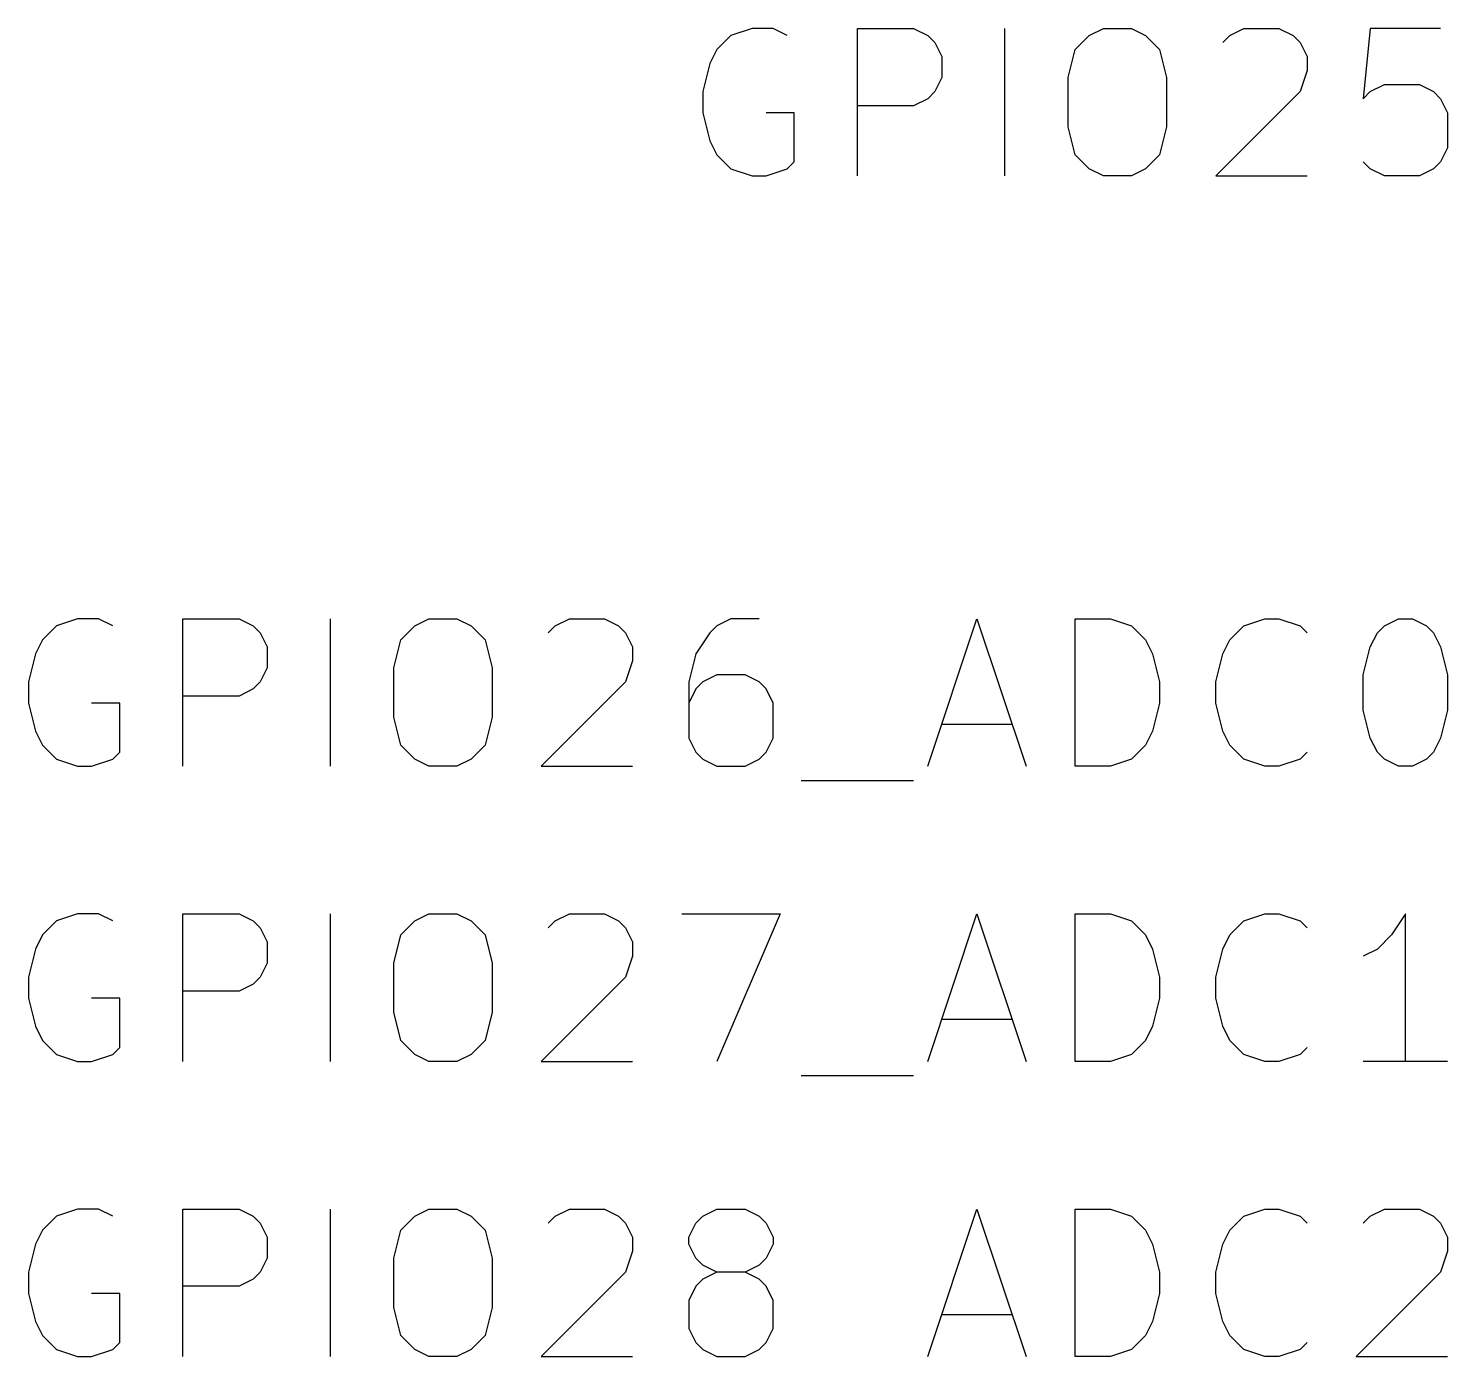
# Model space of a CAD drawing. Extents: x 0.4 to 11.3, y -7.9 to -0.4.
# Drawn here: x 8.3695 to 8.8505, y -5.7231 to -5.2731 of the extents above; entities that cross this region are included whole.
import ezdxf

# ---------------------------------------------------------------- set-up
doc = ezdxf.new("R2010")
doc.units = 0
doc.header["$MEASUREMENT"] = 0
doc.layers.add('CYAN2', color=4, linetype='CONTINUOUS')

msp = doc.modelspace()

# ---------------------------------------------------------------- linework, layer by layer
at = {"layer": 'CYAN2', "linetype": 'CONTINUOUS'}
for p, q in [((8.60762, -5.27551), (8.60285, -5.28028)), ((8.60762, -5.27551), (8.60285, -5.28028)), ((8.61476, -5.27313), (8.60762, -5.27551)), ((8.61476, -5.27313), (8.60762, -5.27551)), ((8.6219, -5.27313), (8.61476, -5.27313)), ((8.6219, -5.27313), (8.61476, -5.27313)), ((8.62667, -5.27551), (8.6219, -5.27313)), ((8.62667, -5.27551), (8.6219, -5.27313)), ((8.65047, -5.32313), (8.65047, -5.27313)), ((8.65047, -5.27313), (8.66952, -5.27313)), ((8.65047, -5.32313), (8.65047, -5.27313)), ((8.65047, -5.27313), (8.66952, -5.27313)), ((8.66952, -5.27313), (8.67428, -5.27551)), ((8.66952, -5.27313), (8.67428, -5.27551)), ((8.67428, -5.27551), (8.67667, -5.27789)), ((8.67428, -5.27551), (8.67667, -5.27789)), ((8.70047, -5.32313), (8.70047, -5.27313)), ((8.70047, -5.32313), (8.70047, -5.27313)), ((8.72428, -5.28028), (8.72905, -5.27551)), ((8.72428, -5.28028), (8.72905, -5.27551)), ((8.72905, -5.27551), (8.73381, -5.27313)), ((8.72905, -5.27551), (8.73381, -5.27313)), ((8.73381, -5.27313), (8.74333, -5.27313)), ((8.73381, -5.27313), (8.74333, -5.27313)), ((8.74333, -5.27313), (8.74809, -5.27551)), ((8.74333, -5.27313), (8.74809, -5.27551)), ((8.74809, -5.27551), (8.75285, -5.28028)), ((8.74809, -5.27551), (8.75285, -5.28028)), ((8.77429, -5.27789), (8.77667, -5.27551)), ((8.77429, -5.27789), (8.77667, -5.27551)), ((8.77667, -5.27551), (8.78143, -5.27313)), ((8.77667, -5.27551), (8.78143, -5.27313)), ((8.78143, -5.27313), (8.79333, -5.27313)), ((8.78143, -5.27313), (8.79333, -5.27313)), ((8.79333, -5.27313), (8.79809, -5.27551)), ((8.79333, -5.27313), (8.79809, -5.27551)), ((8.79809, -5.27551), (8.80048, -5.27789)), ((8.79809, -5.27551), (8.80048, -5.27789)), ((8.82428, -5.27313), (8.82191, -5.29694)), ((8.82428, -5.27313), (8.82191, -5.29694)), ((8.84809, -5.27313), (8.82428, -5.27313)), ((8.84809, -5.27313), (8.82428, -5.27313)), ((8.60285, -5.28028), (8.60047, -5.28504)), ((8.60285, -5.28028), (8.60047, -5.28504)), ((8.67667, -5.27789), (8.67904, -5.28265)), ((8.67667, -5.27789), (8.67904, -5.28265)), ((8.72191, -5.2898), (8.72428, -5.28028)), ((8.72191, -5.2898), (8.72428, -5.28028)), ((8.75285, -5.28028), (8.75524, -5.2898)), ((8.75285, -5.28028), (8.75524, -5.2898)), ((8.80048, -5.27789), (8.80286, -5.28265)), ((8.80048, -5.27789), (8.80286, -5.28265)), ((8.60047, -5.28504), (8.59809, -5.29456)), ((8.60047, -5.28504), (8.59809, -5.29456)), ((8.67904, -5.28265), (8.67904, -5.2898)), ((8.67904, -5.28265), (8.67904, -5.2898)), ((8.80286, -5.28265), (8.80286, -5.28742)), ((8.80286, -5.28265), (8.80286, -5.28742)), ((8.67904, -5.2898), (8.67667, -5.29456)), ((8.67904, -5.2898), (8.67667, -5.29456)), ((8.72191, -5.30646), (8.72191, -5.2898)), ((8.72191, -5.30646), (8.72191, -5.2898)), ((8.75524, -5.2898), (8.75524, -5.30646)), ((8.75524, -5.2898), (8.75524, -5.30646)), ((8.80286, -5.28742), (8.80048, -5.29456)), ((8.80286, -5.28742), (8.80048, -5.29456)), ((8.59809, -5.29456), (8.59809, -5.3017)), ((8.59809, -5.29456), (8.59809, -5.3017)), ((8.67667, -5.29456), (8.67428, -5.29694)), ((8.67667, -5.29456), (8.67428, -5.29694)), ((8.80048, -5.29456), (8.77191, -5.32313)), ((8.80048, -5.29456), (8.77191, -5.32313)), ((8.82191, -5.29694), (8.82428, -5.29456)), ((8.82191, -5.29694), (8.82428, -5.29456)), ((8.82428, -5.29456), (8.82905, -5.29218)), ((8.82428, -5.29456), (8.82905, -5.29218)), ((8.82905, -5.29218), (8.84095, -5.29218)), ((8.82905, -5.29218), (8.84095, -5.29218)), ((8.84095, -5.29218), (8.84571, -5.29456)), ((8.84095, -5.29218), (8.84571, -5.29456)), ((8.84571, -5.29456), (8.84809, -5.29694)), ((8.84571, -5.29456), (8.84809, -5.29694)), ((8.66952, -5.29932), (8.65047, -5.29932)), ((8.66952, -5.29932), (8.65047, -5.29932)), ((8.67428, -5.29694), (8.66952, -5.29932)), ((8.67428, -5.29694), (8.66952, -5.29932)), ((8.84809, -5.29694), (8.85048, -5.3017)), ((8.84809, -5.29694), (8.85048, -5.3017)), ((8.59809, -5.3017), (8.60047, -5.31122)), ((8.59809, -5.3017), (8.60047, -5.31122)), ((8.62904, -5.3017), (8.61952, -5.3017)), ((8.62904, -5.3017), (8.61952, -5.3017)), ((8.62904, -5.31837), (8.62904, -5.3017)), ((8.62904, -5.31837), (8.62904, -5.3017)), ((8.85048, -5.3017), (8.85048, -5.31361)), ((8.85048, -5.3017), (8.85048, -5.31361)), ((8.72428, -5.31599), (8.72191, -5.30646)), ((8.72428, -5.31599), (8.72191, -5.30646)), ((8.75524, -5.30646), (8.75285, -5.31599)), ((8.75524, -5.30646), (8.75285, -5.31599)), ((8.60047, -5.31122), (8.60285, -5.31599)), ((8.60047, -5.31122), (8.60285, -5.31599)), ((8.85048, -5.31361), (8.84809, -5.31837)), ((8.85048, -5.31361), (8.84809, -5.31837)), ((8.60285, -5.31599), (8.60762, -5.32075)), ((8.60285, -5.31599), (8.60762, -5.32075)), ((8.62667, -5.32075), (8.62904, -5.31837)), ((8.62667, -5.32075), (8.62904, -5.31837)), ((8.72905, -5.32075), (8.72428, -5.31599)), ((8.72905, -5.32075), (8.72428, -5.31599)), ((8.75285, -5.31599), (8.74809, -5.32075)), ((8.75285, -5.31599), (8.74809, -5.32075)), ((8.82428, -5.32075), (8.82191, -5.31837)), ((8.82428, -5.32075), (8.82191, -5.31837)), ((8.84809, -5.31837), (8.84571, -5.32075)), ((8.84809, -5.31837), (8.84571, -5.32075)), ((8.60762, -5.32075), (8.61476, -5.32313)), ((8.60762, -5.32075), (8.61476, -5.32313)), ((8.61476, -5.32313), (8.61952, -5.32313)), ((8.61476, -5.32313), (8.61952, -5.32313)), ((8.61952, -5.32313), (8.62667, -5.32075)), ((8.61952, -5.32313), (8.62667, -5.32075)), ((8.73381, -5.32313), (8.72905, -5.32075)), ((8.73381, -5.32313), (8.72905, -5.32075)), ((8.74333, -5.32313), (8.73381, -5.32313)), ((8.74333, -5.32313), (8.73381, -5.32313)), ((8.74809, -5.32075), (8.74333, -5.32313)), ((8.74809, -5.32075), (8.74333, -5.32313)), ((8.77191, -5.32313), (8.80286, -5.32313)), ((8.77191, -5.32313), (8.80286, -5.32313)), ((8.82905, -5.32313), (8.82428, -5.32075)), ((8.82905, -5.32313), (8.82428, -5.32075)), ((8.84095, -5.32313), (8.82905, -5.32313)), ((8.84095, -5.32313), (8.82905, -5.32313)), ((8.84571, -5.32075), (8.84095, -5.32313)), ((8.84571, -5.32075), (8.84095, -5.32313)), ((8.38619, -5.47313), (8.37905, -5.47551)), ((8.38619, -5.47313), (8.37905, -5.47551)), ((8.39333, -5.47313), (8.38619, -5.47313)), ((8.39333, -5.47313), (8.38619, -5.47313)), ((8.39809, -5.47551), (8.39333, -5.47313)), ((8.39809, -5.47551), (8.39333, -5.47313)), ((8.4219, -5.52313), (8.4219, -5.47313)), ((8.4219, -5.47313), (8.44095, -5.47313)), ((8.4219, -5.52313), (8.4219, -5.47313)), ((8.4219, -5.47313), (8.44095, -5.47313)), ((8.44095, -5.47313), (8.44571, -5.47551)), ((8.44095, -5.47313), (8.44571, -5.47551)), ((8.4719, -5.52313), (8.4719, -5.47313)), ((8.4719, -5.52313), (8.4719, -5.47313)), ((8.50048, -5.47551), (8.50524, -5.47313)), ((8.50048, -5.47551), (8.50524, -5.47313)), ((8.50524, -5.47313), (8.51476, -5.47313)), ((8.50524, -5.47313), (8.51476, -5.47313)), ((8.51476, -5.47313), (8.51952, -5.47551)), ((8.51476, -5.47313), (8.51952, -5.47551)), ((8.54809, -5.47551), (8.55286, -5.47313)), ((8.54809, -5.47551), (8.55286, -5.47313)), ((8.55286, -5.47313), (8.56476, -5.47313)), ((8.55286, -5.47313), (8.56476, -5.47313)), ((8.56476, -5.47313), (8.56952, -5.47551)), ((8.56476, -5.47313), (8.56952, -5.47551)), ((8.60762, -5.47313), (8.60286, -5.47551)), ((8.60762, -5.47313), (8.60286, -5.47551)), ((8.61714, -5.47313), (8.60762, -5.47313)), ((8.61714, -5.47313), (8.60762, -5.47313)), ((8.67428, -5.52313), (8.69095, -5.47313)), ((8.67428, -5.52313), (8.69095, -5.47313)), ((8.69095, -5.47313), (8.70762, -5.52313)), ((8.69095, -5.47313), (8.70762, -5.52313)), ((8.72428, -5.52313), (8.72428, -5.47313)), ((8.72428, -5.47313), (8.73619, -5.47313)), ((8.72428, -5.52313), (8.72428, -5.47313)), ((8.72428, -5.47313), (8.73619, -5.47313)), ((8.73619, -5.47313), (8.74333, -5.47551)), ((8.73619, -5.47313), (8.74333, -5.47551)), ((8.78143, -5.47551), (8.78857, -5.47313)), ((8.78143, -5.47551), (8.78857, -5.47313)), ((8.78857, -5.47313), (8.79333, -5.47313)), ((8.78857, -5.47313), (8.79333, -5.47313)), ((8.79333, -5.47313), (8.80048, -5.47551)), ((8.79333, -5.47313), (8.80048, -5.47551)), ((8.82905, -5.47551), (8.83381, -5.47313)), ((8.82905, -5.47551), (8.83381, -5.47313)), ((8.83381, -5.47313), (8.83857, -5.47313)), ((8.83381, -5.47313), (8.83857, -5.47313)), ((8.83857, -5.47313), (8.84333, -5.47551)), ((8.83857, -5.47313), (8.84333, -5.47551)), ((8.37905, -5.47551), (8.37428, -5.48028)), ((8.37905, -5.47551), (8.37428, -5.48028)), ((8.44571, -5.47551), (8.44809, -5.47789)), ((8.44571, -5.47551), (8.44809, -5.47789)), ((8.44809, -5.47789), (8.45047, -5.48265)), ((8.44809, -5.47789), (8.45047, -5.48265)), ((8.49571, -5.48028), (8.50048, -5.47551)), ((8.49571, -5.48028), (8.50048, -5.47551)), ((8.51952, -5.47551), (8.52428, -5.48028)), ((8.51952, -5.47551), (8.52428, -5.48028)), ((8.54572, -5.47789), (8.54809, -5.47551)), ((8.54572, -5.47789), (8.54809, -5.47551)), ((8.56952, -5.47551), (8.57191, -5.47789)), ((8.56952, -5.47551), (8.57191, -5.47789)), ((8.57191, -5.47789), (8.57429, -5.48265)), ((8.57191, -5.47789), (8.57429, -5.48265)), ((8.60048, -5.47789), (8.59571, -5.48504)), ((8.60048, -5.47789), (8.59571, -5.48504)), ((8.60286, -5.47551), (8.60048, -5.47789)), ((8.60286, -5.47551), (8.60048, -5.47789)), ((8.74333, -5.47551), (8.74809, -5.48028)), ((8.74333, -5.47551), (8.74809, -5.48028)), ((8.77667, -5.48028), (8.78143, -5.47551)), ((8.77667, -5.48028), (8.78143, -5.47551)), ((8.80048, -5.47551), (8.80285, -5.47789)), ((8.80048, -5.47551), (8.80285, -5.47789)), ((8.82428, -5.48265), (8.82667, -5.47789)), ((8.82428, -5.48265), (8.82667, -5.47789)), ((8.82667, -5.47789), (8.82905, -5.47551)), ((8.82667, -5.47789), (8.82905, -5.47551)), ((8.84333, -5.47551), (8.84571, -5.47789)), ((8.84333, -5.47551), (8.84571, -5.47789)), ((8.84571, -5.47789), (8.84809, -5.48265)), ((8.84571, -5.47789), (8.84809, -5.48265)), ((8.37428, -5.48028), (8.3719, -5.48504)), ((8.37428, -5.48028), (8.3719, -5.48504)), ((8.45047, -5.48265), (8.45047, -5.4898)), ((8.45047, -5.48265), (8.45047, -5.4898)), ((8.49333, -5.4898), (8.49571, -5.48028)), ((8.49333, -5.4898), (8.49571, -5.48028)), ((8.52428, -5.48028), (8.52667, -5.4898)), ((8.52428, -5.48028), (8.52667, -5.4898)), ((8.57429, -5.48265), (8.57429, -5.48742)), ((8.57429, -5.48265), (8.57429, -5.48742)), ((8.74809, -5.48028), (8.75048, -5.48504)), ((8.74809, -5.48028), (8.75048, -5.48504)), ((8.77428, -5.48504), (8.77667, -5.48028)), ((8.77428, -5.48504), (8.77667, -5.48028)), ((8.82191, -5.49218), (8.82428, -5.48265)), ((8.82191, -5.49218), (8.82428, -5.48265)), ((8.84809, -5.48265), (8.85048, -5.49218)), ((8.84809, -5.48265), (8.85048, -5.49218)), ((8.3719, -5.48504), (8.36952, -5.49456)), ((8.3719, -5.48504), (8.36952, -5.49456)), ((8.57429, -5.48742), (8.57191, -5.49456)), ((8.57429, -5.48742), (8.57191, -5.49456)), ((8.59571, -5.48504), (8.59333, -5.49456)), ((8.59571, -5.48504), (8.59333, -5.49456)), ((8.75048, -5.48504), (8.75285, -5.49456)), ((8.75048, -5.48504), (8.75285, -5.49456)), ((8.77191, -5.49456), (8.77428, -5.48504)), ((8.77191, -5.49456), (8.77428, -5.48504)), ((8.45047, -5.4898), (8.44809, -5.49456)), ((8.45047, -5.4898), (8.44809, -5.49456)), ((8.49333, -5.50646), (8.49333, -5.4898)), ((8.49333, -5.50646), (8.49333, -5.4898)), ((8.52667, -5.4898), (8.52667, -5.50646)), ((8.52667, -5.4898), (8.52667, -5.50646)), ((8.60286, -5.49218), (8.59809, -5.49456)), ((8.60286, -5.49218), (8.59809, -5.49456)), ((8.61238, -5.49218), (8.60286, -5.49218)), ((8.61238, -5.49218), (8.60286, -5.49218)), ((8.61714, -5.49456), (8.61238, -5.49218)), ((8.61714, -5.49456), (8.61238, -5.49218)), ((8.82191, -5.50408), (8.82191, -5.49218)), ((8.82191, -5.50408), (8.82191, -5.49218)), ((8.85048, -5.49218), (8.85048, -5.50408)), ((8.85048, -5.49218), (8.85048, -5.50408)), ((8.36952, -5.49456), (8.36952, -5.5017)), ((8.36952, -5.49456), (8.36952, -5.5017)), ((8.44571, -5.49694), (8.44095, -5.49932)), ((8.44571, -5.49694), (8.44095, -5.49932)), ((8.44809, -5.49456), (8.44571, -5.49694)), ((8.44809, -5.49456), (8.44571, -5.49694)), ((8.57191, -5.49456), (8.54333, -5.52313)), ((8.57191, -5.49456), (8.54333, -5.52313)), ((8.59333, -5.49456), (8.59333, -5.51361)), ((8.59333, -5.49456), (8.59333, -5.51361)), ((8.59571, -5.49694), (8.59333, -5.5017)), ((8.59571, -5.49694), (8.59333, -5.5017)), ((8.59809, -5.49456), (8.59571, -5.49694)), ((8.59809, -5.49456), (8.59571, -5.49694)), ((8.61952, -5.49694), (8.61714, -5.49456)), ((8.61952, -5.49694), (8.61714, -5.49456)), ((8.62191, -5.5017), (8.61952, -5.49694)), ((8.62191, -5.5017), (8.61952, -5.49694)), ((8.75285, -5.49456), (8.75285, -5.5017)), ((8.75285, -5.49456), (8.75285, -5.5017)), ((8.77191, -5.5017), (8.77191, -5.49456)), ((8.77191, -5.5017), (8.77191, -5.49456)), ((8.36952, -5.5017), (8.3719, -5.51122)), ((8.36952, -5.5017), (8.3719, -5.51122)), ((8.40047, -5.5017), (8.39095, -5.5017)), ((8.40047, -5.5017), (8.39095, -5.5017)), ((8.40047, -5.51837), (8.40047, -5.5017)), ((8.40047, -5.51837), (8.40047, -5.5017)), ((8.44095, -5.49932), (8.4219, -5.49932)), ((8.44095, -5.49932), (8.4219, -5.49932)), ((8.62191, -5.51361), (8.62191, -5.5017)), ((8.62191, -5.51361), (8.62191, -5.5017)), ((8.75285, -5.5017), (8.75048, -5.51122)), ((8.75285, -5.5017), (8.75048, -5.51122)), ((8.77428, -5.51122), (8.77191, -5.5017)), ((8.77428, -5.51122), (8.77191, -5.5017)), ((8.49571, -5.51599), (8.49333, -5.50646)), ((8.49571, -5.51599), (8.49333, -5.50646)), ((8.52667, -5.50646), (8.52428, -5.51599)), ((8.52667, -5.50646), (8.52428, -5.51599)), ((8.82428, -5.51361), (8.82191, -5.50408)), ((8.82428, -5.51361), (8.82191, -5.50408)), ((8.85048, -5.50408), (8.84809, -5.51361)), ((8.85048, -5.50408), (8.84809, -5.51361)), ((8.3719, -5.51122), (8.37428, -5.51599)), ((8.3719, -5.51122), (8.37428, -5.51599)), ((8.67905, -5.50885), (8.70285, -5.50885)), ((8.67905, -5.50885), (8.70285, -5.50885)), ((8.75048, -5.51122), (8.74809, -5.51599)), ((8.75048, -5.51122), (8.74809, -5.51599)), ((8.77667, -5.51599), (8.77428, -5.51122)), ((8.77667, -5.51599), (8.77428, -5.51122)), ((8.37428, -5.51599), (8.37905, -5.52075)), ((8.37428, -5.51599), (8.37905, -5.52075)), ((8.50048, -5.52075), (8.49571, -5.51599)), ((8.50048, -5.52075), (8.49571, -5.51599)), ((8.52428, -5.51599), (8.51952, -5.52075)), ((8.52428, -5.51599), (8.51952, -5.52075)), ((8.59333, -5.51361), (8.59571, -5.51837)), ((8.59333, -5.51361), (8.59571, -5.51837)), ((8.61952, -5.51837), (8.62191, -5.51361)), ((8.61952, -5.51837), (8.62191, -5.51361)), ((8.74809, -5.51599), (8.74333, -5.52075)), ((8.74809, -5.51599), (8.74333, -5.52075)), ((8.78143, -5.52075), (8.77667, -5.51599)), ((8.78143, -5.52075), (8.77667, -5.51599)), ((8.82667, -5.51837), (8.82428, -5.51361)), ((8.82667, -5.51837), (8.82428, -5.51361)), ((8.84809, -5.51361), (8.84571, -5.51837)), ((8.84809, -5.51361), (8.84571, -5.51837)), ((8.37905, -5.52075), (8.38619, -5.52313)), ((8.37905, -5.52075), (8.38619, -5.52313)), ((8.39095, -5.52313), (8.39809, -5.52075)), ((8.39095, -5.52313), (8.39809, -5.52075)), ((8.39809, -5.52075), (8.40047, -5.51837)), ((8.39809, -5.52075), (8.40047, -5.51837)), ((8.50524, -5.52313), (8.50048, -5.52075)), ((8.50524, -5.52313), (8.50048, -5.52075)), ((8.51952, -5.52075), (8.51476, -5.52313)), ((8.51952, -5.52075), (8.51476, -5.52313)), ((8.59571, -5.51837), (8.59809, -5.52075)), ((8.59571, -5.51837), (8.59809, -5.52075)), ((8.59809, -5.52075), (8.60286, -5.52313)), ((8.59809, -5.52075), (8.60286, -5.52313)), ((8.61238, -5.52313), (8.61714, -5.52075)), ((8.61238, -5.52313), (8.61714, -5.52075)), ((8.61714, -5.52075), (8.61952, -5.51837)), ((8.61714, -5.52075), (8.61952, -5.51837)), ((8.74333, -5.52075), (8.73619, -5.52313)), ((8.74333, -5.52075), (8.73619, -5.52313)), ((8.78857, -5.52313), (8.78143, -5.52075)), ((8.78857, -5.52313), (8.78143, -5.52075)), ((8.80048, -5.52075), (8.79333, -5.52313)), ((8.80048, -5.52075), (8.79333, -5.52313)), ((8.80285, -5.51837), (8.80048, -5.52075)), ((8.80285, -5.51837), (8.80048, -5.52075)), ((8.82905, -5.52075), (8.82667, -5.51837)), ((8.82905, -5.52075), (8.82667, -5.51837)), ((8.83381, -5.52313), (8.82905, -5.52075)), ((8.83381, -5.52313), (8.82905, -5.52075)), ((8.84333, -5.52075), (8.83857, -5.52313)), ((8.84333, -5.52075), (8.83857, -5.52313)), ((8.84571, -5.51837), (8.84333, -5.52075)), ((8.84571, -5.51837), (8.84333, -5.52075)), ((8.38619, -5.52313), (8.39095, -5.52313)), ((8.38619, -5.52313), (8.39095, -5.52313)), ((8.51476, -5.52313), (8.50524, -5.52313)), ((8.51476, -5.52313), (8.50524, -5.52313)), ((8.54333, -5.52313), (8.57429, -5.52313)), ((8.54333, -5.52313), (8.57429, -5.52313)), ((8.60286, -5.52313), (8.61238, -5.52313)), ((8.60286, -5.52313), (8.61238, -5.52313)), ((8.73619, -5.52313), (8.72428, -5.52313)), ((8.73619, -5.52313), (8.72428, -5.52313)), ((8.79333, -5.52313), (8.78857, -5.52313)), ((8.79333, -5.52313), (8.78857, -5.52313)), ((8.83857, -5.52313), (8.83381, -5.52313)), ((8.83857, -5.52313), (8.83381, -5.52313)), ((8.63143, -5.52789), (8.66952, -5.52789)), ((8.63143, -5.52789), (8.66952, -5.52789)), ((8.38619, -5.57313), (8.37905, -5.57551)), ((8.38619, -5.57313), (8.37905, -5.57551)), ((8.39333, -5.57313), (8.38619, -5.57313)), ((8.39333, -5.57313), (8.38619, -5.57313)), ((8.39809, -5.57551), (8.39333, -5.57313)), ((8.39809, -5.57551), (8.39333, -5.57313)), ((8.4219, -5.62313), (8.4219, -5.57313)), ((8.4219, -5.57313), (8.44095, -5.57313)), ((8.4219, -5.62313), (8.4219, -5.57313)), ((8.4219, -5.57313), (8.44095, -5.57313)), ((8.44095, -5.57313), (8.44571, -5.57551)), ((8.44095, -5.57313), (8.44571, -5.57551)), ((8.4719, -5.62313), (8.4719, -5.57313)), ((8.4719, -5.62313), (8.4719, -5.57313)), ((8.50048, -5.57551), (8.50524, -5.57313)), ((8.50048, -5.57551), (8.50524, -5.57313)), ((8.50524, -5.57313), (8.51476, -5.57313)), ((8.50524, -5.57313), (8.51476, -5.57313)), ((8.51476, -5.57313), (8.51952, -5.57551)), ((8.51476, -5.57313), (8.51952, -5.57551)), ((8.54809, -5.57551), (8.55286, -5.57313)), ((8.54809, -5.57551), (8.55286, -5.57313)), ((8.55286, -5.57313), (8.56476, -5.57313)), ((8.55286, -5.57313), (8.56476, -5.57313)), ((8.56476, -5.57313), (8.56952, -5.57551)), ((8.56476, -5.57313), (8.56952, -5.57551)), ((8.59095, -5.57313), (8.62428, -5.57313)), ((8.59095, -5.57313), (8.62428, -5.57313)), ((8.62428, -5.57313), (8.60286, -5.62313)), ((8.62428, -5.57313), (8.60286, -5.62313)), ((8.67428, -5.62313), (8.69095, -5.57313)), ((8.67428, -5.62313), (8.69095, -5.57313)), ((8.69095, -5.57313), (8.70762, -5.62313)), ((8.69095, -5.57313), (8.70762, -5.62313)), ((8.72428, -5.62313), (8.72428, -5.57313)), ((8.72428, -5.57313), (8.73619, -5.57313)), ((8.72428, -5.62313), (8.72428, -5.57313)), ((8.72428, -5.57313), (8.73619, -5.57313)), ((8.73619, -5.57313), (8.74333, -5.57551)), ((8.73619, -5.57313), (8.74333, -5.57551)), ((8.78143, -5.57551), (8.78857, -5.57313)), ((8.78143, -5.57551), (8.78857, -5.57313)), ((8.78857, -5.57313), (8.79333, -5.57313)), ((8.78857, -5.57313), (8.79333, -5.57313)), ((8.79333, -5.57313), (8.80048, -5.57551)), ((8.79333, -5.57313), (8.80048, -5.57551)), ((8.83619, -5.57313), (8.83143, -5.58028)), ((8.83619, -5.57313), (8.83143, -5.58028)), ((8.83619, -5.62313), (8.83619, -5.57313)), ((8.83619, -5.62313), (8.83619, -5.57313)), ((8.37905, -5.57551), (8.37428, -5.58028)), ((8.37905, -5.57551), (8.37428, -5.58028)), ((8.44571, -5.57551), (8.44809, -5.57789)), ((8.44571, -5.57551), (8.44809, -5.57789)), ((8.44809, -5.57789), (8.45047, -5.58265)), ((8.44809, -5.57789), (8.45047, -5.58265)), ((8.49571, -5.58028), (8.50048, -5.57551)), ((8.49571, -5.58028), (8.50048, -5.57551)), ((8.51952, -5.57551), (8.52428, -5.58028)), ((8.51952, -5.57551), (8.52428, -5.58028)), ((8.54572, -5.57789), (8.54809, -5.57551)), ((8.54572, -5.57789), (8.54809, -5.57551)), ((8.56952, -5.57551), (8.57191, -5.57789)), ((8.56952, -5.57551), (8.57191, -5.57789)), ((8.57191, -5.57789), (8.57429, -5.58265)), ((8.57191, -5.57789), (8.57429, -5.58265)), ((8.74333, -5.57551), (8.74809, -5.58028)), ((8.74333, -5.57551), (8.74809, -5.58028)), ((8.77667, -5.58028), (8.78143, -5.57551)), ((8.77667, -5.58028), (8.78143, -5.57551)), ((8.80048, -5.57551), (8.80285, -5.57789)), ((8.80048, -5.57551), (8.80285, -5.57789)), ((8.37428, -5.58028), (8.3719, -5.58504)), ((8.37428, -5.58028), (8.3719, -5.58504)), ((8.45047, -5.58265), (8.45047, -5.5898)), ((8.45047, -5.58265), (8.45047, -5.5898)), ((8.49333, -5.5898), (8.49571, -5.58028)), ((8.49333, -5.5898), (8.49571, -5.58028)), ((8.52428, -5.58028), (8.52667, -5.5898)), ((8.52428, -5.58028), (8.52667, -5.5898)), ((8.57429, -5.58265), (8.57429, -5.58742)), ((8.57429, -5.58265), (8.57429, -5.58742)), ((8.74809, -5.58028), (8.75048, -5.58504)), ((8.74809, -5.58028), (8.75048, -5.58504)), ((8.77428, -5.58504), (8.77667, -5.58028)), ((8.77428, -5.58504), (8.77667, -5.58028)), ((8.83143, -5.58028), (8.82667, -5.58504)), ((8.83143, -5.58028), (8.82667, -5.58504)), ((8.3719, -5.58504), (8.36952, -5.59456)), ((8.3719, -5.58504), (8.36952, -5.59456)), ((8.57429, -5.58742), (8.57191, -5.59456)), ((8.57429, -5.58742), (8.57191, -5.59456)), ((8.75048, -5.58504), (8.75285, -5.59456)), ((8.75048, -5.58504), (8.75285, -5.59456)), ((8.77191, -5.59456), (8.77428, -5.58504)), ((8.77191, -5.59456), (8.77428, -5.58504)), ((8.82667, -5.58504), (8.82191, -5.58742)), ((8.82667, -5.58504), (8.82191, -5.58742)), ((8.45047, -5.5898), (8.44809, -5.59456)), ((8.45047, -5.5898), (8.44809, -5.59456)), ((8.49333, -5.60646), (8.49333, -5.5898)), ((8.49333, -5.60646), (8.49333, -5.5898)), ((8.52667, -5.5898), (8.52667, -5.60646)), ((8.52667, -5.5898), (8.52667, -5.60646)), ((8.36952, -5.59456), (8.36952, -5.6017)), ((8.36952, -5.59456), (8.36952, -5.6017)), ((8.44571, -5.59694), (8.44095, -5.59932)), ((8.44571, -5.59694), (8.44095, -5.59932)), ((8.44809, -5.59456), (8.44571, -5.59694)), ((8.44809, -5.59456), (8.44571, -5.59694)), ((8.57191, -5.59456), (8.54333, -5.62313)), ((8.57191, -5.59456), (8.54333, -5.62313)), ((8.75285, -5.59456), (8.75285, -5.6017)), ((8.75285, -5.59456), (8.75285, -5.6017)), ((8.77191, -5.6017), (8.77191, -5.59456)), ((8.77191, -5.6017), (8.77191, -5.59456)), ((8.36952, -5.6017), (8.3719, -5.61122)), ((8.36952, -5.6017), (8.3719, -5.61122)), ((8.40047, -5.6017), (8.39095, -5.6017)), ((8.40047, -5.6017), (8.39095, -5.6017)), ((8.40047, -5.61837), (8.40047, -5.6017)), ((8.40047, -5.61837), (8.40047, -5.6017)), ((8.44095, -5.59932), (8.4219, -5.59932)), ((8.44095, -5.59932), (8.4219, -5.59932)), ((8.75285, -5.6017), (8.75048, -5.61122)), ((8.75285, -5.6017), (8.75048, -5.61122)), ((8.77428, -5.61122), (8.77191, -5.6017)), ((8.77428, -5.61122), (8.77191, -5.6017)), ((8.49571, -5.61599), (8.49333, -5.60646)), ((8.49571, -5.61599), (8.49333, -5.60646)), ((8.52667, -5.60646), (8.52428, -5.61599)), ((8.52667, -5.60646), (8.52428, -5.61599)), ((8.3719, -5.61122), (8.37428, -5.61599)), ((8.3719, -5.61122), (8.37428, -5.61599)), ((8.67905, -5.60885), (8.70285, -5.60885)), ((8.67905, -5.60885), (8.70285, -5.60885)), ((8.75048, -5.61122), (8.74809, -5.61599)), ((8.75048, -5.61122), (8.74809, -5.61599)), ((8.77667, -5.61599), (8.77428, -5.61122)), ((8.77667, -5.61599), (8.77428, -5.61122)), ((8.37428, -5.61599), (8.37905, -5.62075)), ((8.37428, -5.61599), (8.37905, -5.62075)), ((8.50048, -5.62075), (8.49571, -5.61599)), ((8.50048, -5.62075), (8.49571, -5.61599)), ((8.52428, -5.61599), (8.51952, -5.62075)), ((8.52428, -5.61599), (8.51952, -5.62075)), ((8.74809, -5.61599), (8.74333, -5.62075)), ((8.74809, -5.61599), (8.74333, -5.62075)), ((8.78143, -5.62075), (8.77667, -5.61599)), ((8.78143, -5.62075), (8.77667, -5.61599)), ((8.37905, -5.62075), (8.38619, -5.62313)), ((8.37905, -5.62075), (8.38619, -5.62313)), ((8.39095, -5.62313), (8.39809, -5.62075)), ((8.39095, -5.62313), (8.39809, -5.62075)), ((8.39809, -5.62075), (8.40047, -5.61837)), ((8.39809, -5.62075), (8.40047, -5.61837)), ((8.50524, -5.62313), (8.50048, -5.62075)), ((8.50524, -5.62313), (8.50048, -5.62075)), ((8.51952, -5.62075), (8.51476, -5.62313)), ((8.51952, -5.62075), (8.51476, -5.62313)), ((8.74333, -5.62075), (8.73619, -5.62313)), ((8.74333, -5.62075), (8.73619, -5.62313)), ((8.78857, -5.62313), (8.78143, -5.62075)), ((8.78857, -5.62313), (8.78143, -5.62075)), ((8.80048, -5.62075), (8.79333, -5.62313)), ((8.80048, -5.62075), (8.79333, -5.62313)), ((8.80285, -5.61837), (8.80048, -5.62075)), ((8.80285, -5.61837), (8.80048, -5.62075)), ((8.38619, -5.62313), (8.39095, -5.62313)), ((8.38619, -5.62313), (8.39095, -5.62313)), ((8.51476, -5.62313), (8.50524, -5.62313)), ((8.51476, -5.62313), (8.50524, -5.62313)), ((8.54333, -5.62313), (8.57429, -5.62313)), ((8.54333, -5.62313), (8.57429, -5.62313)), ((8.73619, -5.62313), (8.72428, -5.62313)), ((8.73619, -5.62313), (8.72428, -5.62313)), ((8.79333, -5.62313), (8.78857, -5.62313)), ((8.79333, -5.62313), (8.78857, -5.62313)), ((8.85048, -5.62313), (8.82191, -5.62313)), ((8.85048, -5.62313), (8.82191, -5.62313)), ((8.63143, -5.62789), (8.66952, -5.62789)), ((8.63143, -5.62789), (8.66952, -5.62789)), ((8.38619, -5.67313), (8.37905, -5.67551)), ((8.38619, -5.67313), (8.37905, -5.67551)), ((8.39333, -5.67313), (8.38619, -5.67313)), ((8.39333, -5.67313), (8.38619, -5.67313)), ((8.39809, -5.67551), (8.39333, -5.67313)), ((8.39809, -5.67551), (8.39333, -5.67313)), ((8.4219, -5.72313), (8.4219, -5.67313)), ((8.4219, -5.67313), (8.44095, -5.67313)), ((8.4219, -5.72313), (8.4219, -5.67313)), ((8.4219, -5.67313), (8.44095, -5.67313)), ((8.44095, -5.67313), (8.44571, -5.67551)), ((8.44095, -5.67313), (8.44571, -5.67551)), ((8.4719, -5.72313), (8.4719, -5.67313)), ((8.4719, -5.72313), (8.4719, -5.67313)), ((8.50048, -5.67551), (8.50524, -5.67313)), ((8.50048, -5.67551), (8.50524, -5.67313)), ((8.50524, -5.67313), (8.51476, -5.67313)), ((8.50524, -5.67313), (8.51476, -5.67313)), ((8.51476, -5.67313), (8.51952, -5.67551)), ((8.51476, -5.67313), (8.51952, -5.67551)), ((8.54809, -5.67551), (8.55286, -5.67313)), ((8.54809, -5.67551), (8.55286, -5.67313)), ((8.55286, -5.67313), (8.56476, -5.67313)), ((8.55286, -5.67313), (8.56476, -5.67313)), ((8.56476, -5.67313), (8.56952, -5.67551)), ((8.56476, -5.67313), (8.56952, -5.67551)), ((8.59809, -5.67551), (8.60286, -5.67313)), ((8.59809, -5.67551), (8.60286, -5.67313)), ((8.60286, -5.67313), (8.61238, -5.67313)), ((8.60286, -5.67313), (8.61238, -5.67313)), ((8.61238, -5.67313), (8.61714, -5.67551)), ((8.61238, -5.67313), (8.61714, -5.67551)), ((8.67428, -5.72313), (8.69095, -5.67313)), ((8.67428, -5.72313), (8.69095, -5.67313)), ((8.69095, -5.67313), (8.70762, -5.72313)), ((8.69095, -5.67313), (8.70762, -5.72313)), ((8.72428, -5.72313), (8.72428, -5.67313)), ((8.72428, -5.67313), (8.73619, -5.67313)), ((8.72428, -5.72313), (8.72428, -5.67313)), ((8.72428, -5.67313), (8.73619, -5.67313)), ((8.73619, -5.67313), (8.74333, -5.67551)), ((8.73619, -5.67313), (8.74333, -5.67551)), ((8.78143, -5.67551), (8.78857, -5.67313)), ((8.78143, -5.67551), (8.78857, -5.67313)), ((8.78857, -5.67313), (8.79333, -5.67313)), ((8.78857, -5.67313), (8.79333, -5.67313)), ((8.79333, -5.67313), (8.80048, -5.67551)), ((8.79333, -5.67313), (8.80048, -5.67551)), ((8.82428, -5.67551), (8.82905, -5.67313)), ((8.82428, -5.67551), (8.82905, -5.67313)), ((8.82905, -5.67313), (8.84095, -5.67313)), ((8.82905, -5.67313), (8.84095, -5.67313)), ((8.84095, -5.67313), (8.84571, -5.67551)), ((8.84095, -5.67313), (8.84571, -5.67551)), ((8.37905, -5.67551), (8.37428, -5.68028)), ((8.37905, -5.67551), (8.37428, -5.68028)), ((8.44571, -5.67551), (8.44809, -5.67789)), ((8.44571, -5.67551), (8.44809, -5.67789)), ((8.44809, -5.67789), (8.45047, -5.68265)), ((8.44809, -5.67789), (8.45047, -5.68265)), ((8.49571, -5.68028), (8.50048, -5.67551)), ((8.49571, -5.68028), (8.50048, -5.67551)), ((8.51952, -5.67551), (8.52428, -5.68028)), ((8.51952, -5.67551), (8.52428, -5.68028)), ((8.54572, -5.67789), (8.54809, -5.67551)), ((8.54572, -5.67789), (8.54809, -5.67551)), ((8.56952, -5.67551), (8.57191, -5.67789)), ((8.56952, -5.67551), (8.57191, -5.67789)), ((8.57191, -5.67789), (8.57429, -5.68265)), ((8.57191, -5.67789), (8.57429, -5.68265)), ((8.59333, -5.68265), (8.59571, -5.67789)), ((8.59333, -5.68265), (8.59571, -5.67789)), ((8.59571, -5.67789), (8.59809, -5.67551)), ((8.59571, -5.67789), (8.59809, -5.67551)), ((8.61714, -5.67551), (8.61952, -5.67789)), ((8.61714, -5.67551), (8.61952, -5.67789)), ((8.61952, -5.67789), (8.62191, -5.68265)), ((8.61952, -5.67789), (8.62191, -5.68265)), ((8.74333, -5.67551), (8.74809, -5.68028)), ((8.74333, -5.67551), (8.74809, -5.68028)), ((8.77667, -5.68028), (8.78143, -5.67551)), ((8.77667, -5.68028), (8.78143, -5.67551)), ((8.80048, -5.67551), (8.80285, -5.67789)), ((8.80048, -5.67551), (8.80285, -5.67789)), ((8.82191, -5.67789), (8.82428, -5.67551)), ((8.82191, -5.67789), (8.82428, -5.67551)), ((8.84571, -5.67551), (8.84809, -5.67789)), ((8.84571, -5.67551), (8.84809, -5.67789)), ((8.84809, -5.67789), (8.85048, -5.68265)), ((8.84809, -5.67789), (8.85048, -5.68265)), ((8.37428, -5.68028), (8.3719, -5.68504)), ((8.37428, -5.68028), (8.3719, -5.68504)), ((8.45047, -5.68265), (8.45047, -5.6898)), ((8.45047, -5.68265), (8.45047, -5.6898)), ((8.49333, -5.6898), (8.49571, -5.68028)), ((8.49333, -5.6898), (8.49571, -5.68028)), ((8.52428, -5.68028), (8.52667, -5.6898)), ((8.52428, -5.68028), (8.52667, -5.6898)), ((8.57429, -5.68265), (8.57429, -5.68742)), ((8.57429, -5.68265), (8.57429, -5.68742)), ((8.59333, -5.68504), (8.59333, -5.68265)), ((8.59333, -5.68504), (8.59333, -5.68265)), ((8.62191, -5.68265), (8.62191, -5.68504)), ((8.62191, -5.68265), (8.62191, -5.68504)), ((8.74809, -5.68028), (8.75048, -5.68504)), ((8.74809, -5.68028), (8.75048, -5.68504)), ((8.77428, -5.68504), (8.77667, -5.68028)), ((8.77428, -5.68504), (8.77667, -5.68028)), ((8.85048, -5.68265), (8.85048, -5.68742)), ((8.85048, -5.68265), (8.85048, -5.68742)), ((8.3719, -5.68504), (8.36952, -5.69456)), ((8.3719, -5.68504), (8.36952, -5.69456)), ((8.57429, -5.68742), (8.57191, -5.69456)), ((8.57429, -5.68742), (8.57191, -5.69456)), ((8.59571, -5.6898), (8.59333, -5.68504)), ((8.59571, -5.6898), (8.59333, -5.68504)), ((8.62191, -5.68504), (8.61952, -5.6898)), ((8.62191, -5.68504), (8.61952, -5.6898)), ((8.75048, -5.68504), (8.75285, -5.69456)), ((8.75048, -5.68504), (8.75285, -5.69456)), ((8.77191, -5.69456), (8.77428, -5.68504)), ((8.77191, -5.69456), (8.77428, -5.68504)), ((8.85048, -5.68742), (8.84809, -5.69456)), ((8.85048, -5.68742), (8.84809, -5.69456)), ((8.45047, -5.6898), (8.44809, -5.69456)), ((8.45047, -5.6898), (8.44809, -5.69456)), ((8.49333, -5.70646), (8.49333, -5.6898)), ((8.49333, -5.70646), (8.49333, -5.6898)), ((8.52667, -5.6898), (8.52667, -5.70646)), ((8.52667, -5.6898), (8.52667, -5.70646)), ((8.59809, -5.69218), (8.59571, -5.6898)), ((8.59809, -5.69218), (8.59571, -5.6898)), ((8.60286, -5.69456), (8.59809, -5.69218)), ((8.60286, -5.69456), (8.59809, -5.69218)), ((8.61714, -5.69218), (8.61238, -5.69456)), ((8.61714, -5.69218), (8.61238, -5.69456)), ((8.61952, -5.6898), (8.61714, -5.69218)), ((8.61952, -5.6898), (8.61714, -5.69218)), ((8.36952, -5.69456), (8.36952, -5.7017)), ((8.36952, -5.69456), (8.36952, -5.7017)), ((8.44571, -5.69694), (8.44095, -5.69932)), ((8.44571, -5.69694), (8.44095, -5.69932)), ((8.44809, -5.69456), (8.44571, -5.69694)), ((8.44809, -5.69456), (8.44571, -5.69694)), ((8.57191, -5.69456), (8.54333, -5.72313)), ((8.57191, -5.69456), (8.54333, -5.72313)), ((8.59809, -5.69694), (8.59571, -5.69932)), ((8.59809, -5.69694), (8.59571, -5.69932)), ((8.60286, -5.69456), (8.59809, -5.69694)), ((8.60286, -5.69456), (8.59809, -5.69694)), ((8.61238, -5.69456), (8.60286, -5.69456)), ((8.61238, -5.69456), (8.60286, -5.69456)), ((8.61714, -5.69694), (8.61238, -5.69456)), ((8.61714, -5.69694), (8.61238, -5.69456)), ((8.61952, -5.69932), (8.61714, -5.69694)), ((8.61952, -5.69932), (8.61714, -5.69694)), ((8.75285, -5.69456), (8.75285, -5.7017)), ((8.75285, -5.69456), (8.75285, -5.7017)), ((8.77191, -5.7017), (8.77191, -5.69456)), ((8.77191, -5.7017), (8.77191, -5.69456)), ((8.84809, -5.69456), (8.81952, -5.72313)), ((8.84809, -5.69456), (8.81952, -5.72313)), ((8.36952, -5.7017), (8.3719, -5.71122)), ((8.36952, -5.7017), (8.3719, -5.71122)), ((8.40047, -5.7017), (8.39095, -5.7017)), ((8.40047, -5.7017), (8.39095, -5.7017)), ((8.40047, -5.71837), (8.40047, -5.7017)), ((8.40047, -5.71837), (8.40047, -5.7017)), ((8.44095, -5.69932), (8.4219, -5.69932)), ((8.44095, -5.69932), (8.4219, -5.69932)), ((8.59571, -5.69932), (8.59333, -5.70408)), ((8.59571, -5.69932), (8.59333, -5.70408)), ((8.59333, -5.70408), (8.59333, -5.71361)), ((8.59333, -5.70408), (8.59333, -5.71361)), ((8.62191, -5.70408), (8.61952, -5.69932)), ((8.62191, -5.70408), (8.61952, -5.69932)), ((8.62191, -5.71361), (8.62191, -5.70408)), ((8.62191, -5.71361), (8.62191, -5.70408)), ((8.75285, -5.7017), (8.75048, -5.71122)), ((8.75285, -5.7017), (8.75048, -5.71122)), ((8.77428, -5.71122), (8.77191, -5.7017)), ((8.77428, -5.71122), (8.77191, -5.7017)), ((8.49571, -5.71599), (8.49333, -5.70646)), ((8.49571, -5.71599), (8.49333, -5.70646)), ((8.52667, -5.70646), (8.52428, -5.71599)), ((8.52667, -5.70646), (8.52428, -5.71599)), ((8.67905, -5.70885), (8.70285, -5.70885)), ((8.67905, -5.70885), (8.70285, -5.70885)), ((8.3719, -5.71122), (8.37428, -5.71599)), ((8.3719, -5.71122), (8.37428, -5.71599)), ((8.59333, -5.71361), (8.59571, -5.71837)), ((8.59333, -5.71361), (8.59571, -5.71837)), ((8.61952, -5.71837), (8.62191, -5.71361)), ((8.61952, -5.71837), (8.62191, -5.71361)), ((8.75048, -5.71122), (8.74809, -5.71599)), ((8.75048, -5.71122), (8.74809, -5.71599)), ((8.77667, -5.71599), (8.77428, -5.71122)), ((8.77667, -5.71599), (8.77428, -5.71122)), ((8.37428, -5.71599), (8.37905, -5.72075)), ((8.37428, -5.71599), (8.37905, -5.72075)), ((8.39809, -5.72075), (8.40047, -5.71837)), ((8.39809, -5.72075), (8.40047, -5.71837)), ((8.50048, -5.72075), (8.49571, -5.71599)), ((8.50048, -5.72075), (8.49571, -5.71599)), ((8.52428, -5.71599), (8.51952, -5.72075)), ((8.52428, -5.71599), (8.51952, -5.72075)), ((8.59571, -5.71837), (8.59809, -5.72075)), ((8.59571, -5.71837), (8.59809, -5.72075)), ((8.61714, -5.72075), (8.61952, -5.71837)), ((8.61714, -5.72075), (8.61952, -5.71837)), ((8.74809, -5.71599), (8.74333, -5.72075)), ((8.74809, -5.71599), (8.74333, -5.72075)), ((8.78143, -5.72075), (8.77667, -5.71599)), ((8.78143, -5.72075), (8.77667, -5.71599)), ((8.80285, -5.71837), (8.80048, -5.72075)), ((8.80285, -5.71837), (8.80048, -5.72075)), ((8.37905, -5.72075), (8.38619, -5.72313)), ((8.37905, -5.72075), (8.38619, -5.72313)), ((8.38619, -5.72313), (8.39095, -5.72313)), ((8.38619, -5.72313), (8.39095, -5.72313)), ((8.39095, -5.72313), (8.39809, -5.72075)), ((8.39095, -5.72313), (8.39809, -5.72075)), ((8.50524, -5.72313), (8.50048, -5.72075)), ((8.50524, -5.72313), (8.50048, -5.72075)), ((8.51476, -5.72313), (8.50524, -5.72313)), ((8.51476, -5.72313), (8.50524, -5.72313)), ((8.51952, -5.72075), (8.51476, -5.72313)), ((8.51952, -5.72075), (8.51476, -5.72313)), ((8.54333, -5.72313), (8.57429, -5.72313)), ((8.54333, -5.72313), (8.57429, -5.72313)), ((8.59809, -5.72075), (8.60286, -5.72313)), ((8.59809, -5.72075), (8.60286, -5.72313)), ((8.60286, -5.72313), (8.61238, -5.72313)), ((8.60286, -5.72313), (8.61238, -5.72313)), ((8.61238, -5.72313), (8.61714, -5.72075)), ((8.61238, -5.72313), (8.61714, -5.72075)), ((8.73619, -5.72313), (8.72428, -5.72313)), ((8.73619, -5.72313), (8.72428, -5.72313)), ((8.74333, -5.72075), (8.73619, -5.72313)), ((8.74333, -5.72075), (8.73619, -5.72313)), ((8.78857, -5.72313), (8.78143, -5.72075)), ((8.78857, -5.72313), (8.78143, -5.72075)), ((8.79333, -5.72313), (8.78857, -5.72313)), ((8.79333, -5.72313), (8.78857, -5.72313)), ((8.80048, -5.72075), (8.79333, -5.72313)), ((8.80048, -5.72075), (8.79333, -5.72313)), ((8.81952, -5.72313), (8.85048, -5.72313)), ((8.81952, -5.72313), (8.85048, -5.72313))]:
    msp.add_line(p, q, dxfattribs=at)

doc.saveas('drawing.dxf')
